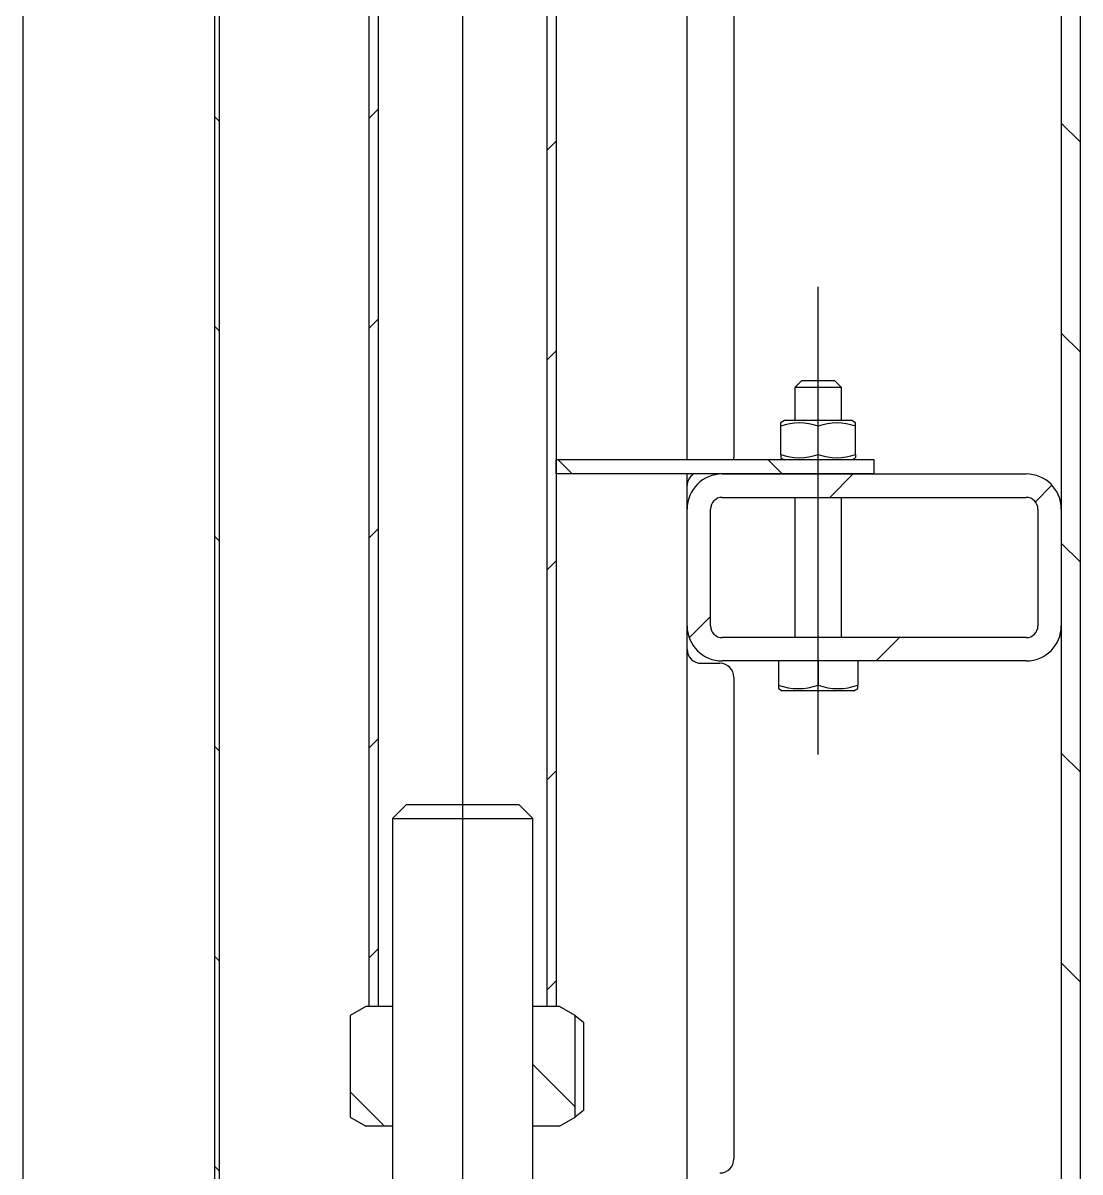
# Model space of a CAD drawing. Header units: millimetres. Extents: x 0 to 594, y 0 to 420.
# Drawn here: x 269.91 to 292.51, y 284.26 to 308.83 of the extents above; entities that cross this region are included whole.
import ezdxf

# ---------------------------------------------------------------- set-up
doc = ezdxf.new("R2010")
doc.units = ezdxf.units.MM
doc.layers.add('FORMAT', color=7, linetype='Continuous')

# ---------------------------------------------------------------- blocks, each defined once
blk = doc.blocks.new('SW_HATCH_0')
at = {"color": 0, "linetype": 'Continuous', "lineweight": 18}
for p, q in [((6.097, 136.311), (6.297, 136.511)), ((2.897, 136.241), (2.797, 136.341)), ((21.297, 135.801), (20.897, 136.201)), ((9.897, 135.621), (10.097, 135.821)), ((6.097, 131.821), (6.297, 132.021)), ((2.897, 131.751), (2.797, 131.851)), ((21.297, 131.311), (20.897, 131.711)), ((9.897, 131.131), (10.097, 131.331)), ((10.438, 128.7), (10.138, 129)), ((14.928, 128.7), (14.628, 129)), ((15.947, 128.2), (16.447, 128.7)), ((20.343, 128.106), (20.697, 128.46)), ((2.897, 127.261), (2.797, 127.361)), ((6.097, 127.331), (6.297, 127.531)), ((21.297, 126.821), (20.897, 127.221)), ((9.897, 126.641), (10.097, 126.841)), ((12.942, 125.195), (13.397, 125.651)), ((16.937, 124.7), (17.437, 125.2)), ((6.097, 122.841), (6.297, 123.041)), ((2.897, 122.77), (2.797, 122.87)), ((21.297, 122.331), (20.897, 122.731)), ((9.897, 122.151), (10.097, 122.351)), ((6.097, 118.351), (6.297, 118.551)), ((2.897, 118.28), (2.797, 118.38)), ((21.297, 117.841), (20.897, 118.241)), ((9.897, 117.661), (10.097, 117.861)), ((10.501, 115.167), (9.597, 116.07)), ((6.428, 114.75), (5.694, 115.484)), ((2.897, 113.79), (2.797, 113.89))]:
    blk.add_line(p, q, dxfattribs=at)
blk = doc.blocks.new('SW_CENTERMARKSYMBOL_2')
at = {"layer": 'FORMAT', "color": 0}
blk.add_line((0, -2), (0, -167.62), dxfattribs=at)

msp = doc.modelspace()

# ---------------------------------------------------------------- linework, layer by layer
at = {"layer": 'FORMAT'}
for p, q in [((292.109, 373.985), (292.109, 273.145)), ((292.509, 373.985), (292.509, 273.145)), ((269.909, 371.485), (269.909, 273.035)), ((274.009, 273.235), (274.009, 369.985)), ((274.109, 273.235), (274.109, 369.985)), ((277.309, 287.795), (277.309, 357.795)), ((277.509, 287.795), (277.509, 357.795)), ((281.109, 357.795), (281.109, 287.795)), ((281.309, 357.795), (281.309, 287.795)), ((284.109, 299.485), (284.109, 310.935)), ((285.109, 309.835), (285.109, 299.535)), ((286.909, 293.185), (286.909, 303.185)), ((286.559, 301.185), (286.409, 301.035)), ((286.559, 301.185), (287.259, 301.185)), ((287.409, 301.035), (287.259, 301.185)), ((286.409, 301.035), (286.409, 300.325)), ((287.409, 301.035), (286.409, 301.035)), ((287.409, 300.325), (287.409, 301.035)), ((286.189, 300.325), (286.108, 300.278)), ((287.629, 300.325), (286.189, 300.325)), ((287.71, 300.278), (287.629, 300.325)), ((286.109, 300.207), (286.109, 300.278)), ((286.109, 299.603), (286.109, 300.207)), ((286.909, 299.603), (286.909, 300.207)), ((287.709, 300.207), (287.709, 300.276)), ((287.709, 299.603), (287.709, 300.207)), ((286.109, 299.603), (286.109, 299.534)), ((287.709, 299.603), (287.709, 299.531)), ((281.309, 299.185), (281.309, 299.485)), ((288.109, 299.485), (281.309, 299.485)), ((285.105, 299.485), (285.109, 299.535)), ((286.108, 299.532), (286.189, 299.485)), ((287.629, 299.485), (287.71, 299.532)), ((288.109, 299.185), (288.109, 299.485)), ((288.109, 299.185), (281.309, 299.185)), ((284.109, 298.435), (284.109, 299.185)), ((284.859, 299.185), (291.359, 299.185)), ((284.859, 298.685), (291.359, 298.685)), ((286.409, 298.685), (286.409, 295.685)), ((287.409, 295.685), (287.409, 298.685)), ((284.109, 295.935), (284.109, 298.435)), ((284.609, 295.935), (284.609, 298.435)), ((291.609, 298.435), (291.609, 295.935)), ((292.109, 298.435), (292.109, 295.935)), ((284.109, 283.435), (284.109, 295.935)), ((291.359, 295.685), (284.859, 295.685)), ((291.359, 295.185), (284.859, 295.185)), ((286.059, 295.185), (286.059, 294.67)), ((286.909, 295.185), (286.909, 294.67)), ((287.759, 295.185), (287.759, 294.67)), ((284.409, 295.135), (284.809, 295.135)), ((285.109, 294.835), (285.109, 284.535)), ((286.059, 294.67), (286.059, 294.599)), ((287.759, 294.599), (287.759, 294.67)), ((286.059, 294.594), (286.144, 294.545)), ((287.674, 294.545), (286.144, 294.545)), ((287.674, 294.545), (287.759, 294.594)), ((278.109, 292.115), (277.809, 291.815)), ((278.109, 292.115), (279.192, 292.115)), ((279.192, 292.115), (280.509, 292.115)), ((280.809, 291.815), (280.509, 292.115)), ((277.809, 291.815), (277.809, 277.015)), ((277.809, 291.815), (279.163, 291.815)), ((279.163, 291.815), (280.809, 291.815)), ((280.809, 277.015), (280.809, 291.815)), ((277.239, 287.795), (276.905, 287.602)), ((277.809, 287.795), (277.239, 287.795)), ((277.509, 287.795), (277.309, 287.795)), ((281.379, 287.795), (280.809, 287.795)), ((281.309, 287.795), (281.109, 287.795)), ((281.713, 287.602), (281.379, 287.795)), ((276.905, 287.602), (276.905, 285.428)), ((281.713, 287.602), (281.896, 287.457)), ((281.713, 285.428), (281.713, 287.602)), ((281.896, 287.457), (281.896, 285.573)), ((281.896, 285.573), (281.713, 285.428)), ((276.905, 285.428), (277.239, 285.235)), ((281.379, 285.235), (281.713, 285.428)), ((277.809, 285.235), (277.239, 285.235)), ((281.379, 285.235), (280.809, 285.235))]:
    msp.add_line(p, q, dxfattribs=at)
for centre, radius, start, end in [((286.509, 299.096), 1.181, 70.1979, 109.8021), ((287.309, 299.102), 1.175, 70.1019, 109.8981), ((286.509, 300.714), 1.181, 250.202, 289.798), ((287.309, 300.708), 1.175, 250.1019, 289.8981), ((284.859, 298.435), 0.75, 90, 180), ((284.409, 298.935), 0.3, 123.5573, 180), ((291.359, 298.435), 0.75, 360, 90), ((284.859, 298.435), 0.25, 90, 180), ((291.359, 298.435), 0.25, 360, 90), ((284.859, 295.935), 0.75, 180, 270), ((284.859, 295.935), 0.25, 180, 270), ((291.359, 295.935), 0.75, 270, 360), ((291.359, 295.935), 0.25, 270, 360), ((284.409, 295.435), 0.3, 180, 270), ((284.809, 294.835), 0.3, 0, 90), ((286.484, 295.844), 1.249, 250.1019, 289.8981), ((287.334, 295.844), 1.249, 250.1019, 289.8981), ((284.809, 284.535), 0.3, 270, 360)]:
    msp.add_arc(centre, radius, start, end, dxfattribs=at)

# ---------------------------------------------------------------- block references
for name, p in [('SW_HATCH_0', (271.212, 170.485)), ('SW_CENTERMARKSYMBOL_2', (279.309, 356.295))]:
    msp.add_blockref(name, p, dxfattribs=at)

doc.saveas('drawing.dxf')
